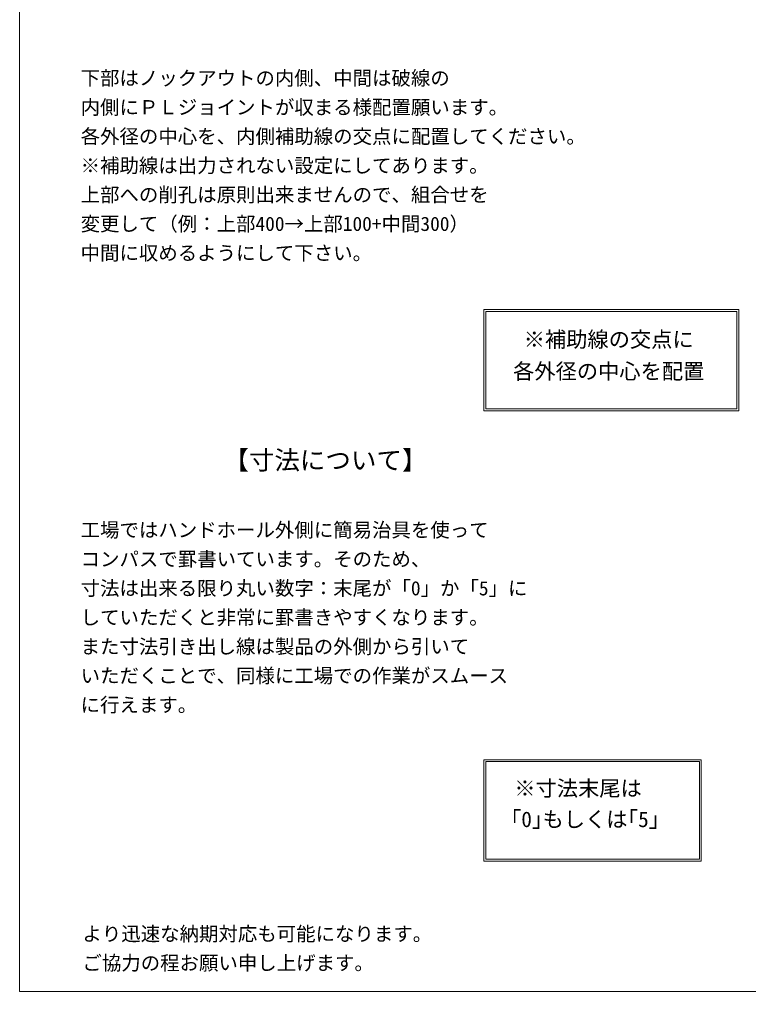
# Model space of a CAD drawing. Units: millimetres, scale not verified. Extents: x -4890 to 18490, y -2346 to 2346.
# Drawn here: x -4890 to -2944, y -1929 to 665 of the extents above; entities that cross this region are included whole.
import ezdxf
from ezdxf.enums import TextEntityAlignment as Align

# ---------------------------------------------------------------- set-up
doc = ezdxf.new("R2010")
doc.units = ezdxf.units.MM
doc.header["$LTSCALE"] = 10
for name, color, linetype, lineweight in [('0-2_waku', 7, 'Continuous', 18), ('0-9_uchigawa', 6, 'Continuous', 18), ('0-E_文字１', 7, 'Continuous', 18)]:
    doc.layers.add(name, color=color, linetype=linetype, lineweight=lineweight)
doc.styles.add('ＭＳ ゴシック', font='')
doc.styles.get('ＭＳ ゴシック').set_extended_font_data('MS Gothic')

msp = doc.modelspace()

# ---------------------------------------------------------------- linework, layer by layer
at = {"layer": '0-2_waku'}
for p, q in [((-4890, 2346.17), (-4890, -1928.83)), ((-4890, -1928.83), (-1830, -1928.83)), ((-4890, -1928.83), (-1830, -1928.83)), ((-4890, -1928.83), (-1830, -1928.83)), ((-4890, -1928.83), (-1830, -1928.83))]:
    msp.add_line(p, q, dxfattribs=at)
at = {"layer": '0-9_uchigawa'}
for p, q in [((-3650.47, -379.32), (-3650.47, -109.32)), ((-3650.47, -109.32), (-2970.47, -109.32)), ((-3645.47, -374.32), (-3645.47, -114.32)), ((-3645.47, -114.32), (-2975.47, -114.32)), ((-2975.47, -374.32), (-2975.47, -114.32)), ((-2970.47, -379.32), (-2970.47, -109.32)), ((-3650.47, -379.32), (-2970.47, -379.32)), ((-3645.47, -374.32), (-2975.47, -374.32)), ((-3650.47, -1310.54), (-3070.47, -1310.54)), ((-3650.47, -1580.54), (-3650.47, -1310.54)), ((-3645.47, -1315.54), (-3075.47, -1315.54)), ((-3645.47, -1575.54), (-3645.47, -1315.54)), ((-3075.47, -1575.54), (-3075.47, -1315.54)), ((-3070.47, -1580.54), (-3070.47, -1310.54)), ((-3650.47, -1580.54), (-3070.47, -1580.54)), ((-3645.47, -1575.54), (-3075.47, -1575.54))]:
    msp.add_line(p, q, dxfattribs=at)

# ---------------------------------------------------------------- texts
at = {"layer": '0-E_文字１', "style": 'ＭＳ ゴシック'}
for s, height, p in [('下部はノックアウトの内側、中間は破線の', 38.01, (-4726.7, 477.64)), ('内側にＰＬジョイントが収まる様配置願います。', 38.01, (-4726.7, 399.88)), ('各外径の中心を、内側補助線の交点に配置してください。', 38.01, (-4726.7, 322.12)), ('※補助線は出力されない設定にしてあります。', 38.01, (-4726.7, 244.36)), ('上部への削孔は原則出来ませんので、組合せを', 38.01, (-4726.7, 166.6)), ('変更して（例：上部400→上部100+中間300）', 38.01, (-4726.7, 88.84)), ('中間に収めるようにして下さい。', 38.01, (-4726.7, 11.08)), (' ※補助線の交点に', 41.57, (-3572.66, -222.24)), ('各外径の中心を配置', 41.57, (-3572.66, -307.29)), ('【寸法について】', 49.88, (-4345.66, -551.15)), ('工場ではハンドホール外側に簡易治具を使って', 38.01, (-4726.7, -727.79)), ('コンパスで罫書いています。そのため、', 38.01, (-4726.7, -805.55)), ('寸法は出来る限り丸い数字：末尾が「0」か「5」に', 38.01, (-4726.7, -883.31)), ('していただくと非常に罫書きやすくなります。', 38.01, (-4726.7, -961.07)), ('また寸法引き出し線は製品の外側から引いて', 38.01, (-4726.7, -1038.83)), ('いただくことで、同様に工場での作業がスムース', 38.01, (-4726.7, -1116.59)), ('に行えます。', 38.01, (-4726.7, -1194.35)), ('※寸法末尾は', 41.57, (-3569.35, -1419.83)), ('「0｣もしくは｢5｣', 41.57, (-3607.42, -1502.6)), ('より迅速な納期対応も可能になります。\u3000', 38.01, (-4721.85, -1805.24)), ('ご協力の程お願い申し上げます。', 38.01, (-4721.85, -1883))]:
    msp.add_text(s, height=height, dxfattribs=at).set_placement(p, align=Align.BOTTOM_LEFT)

doc.saveas('drawing.dxf')
